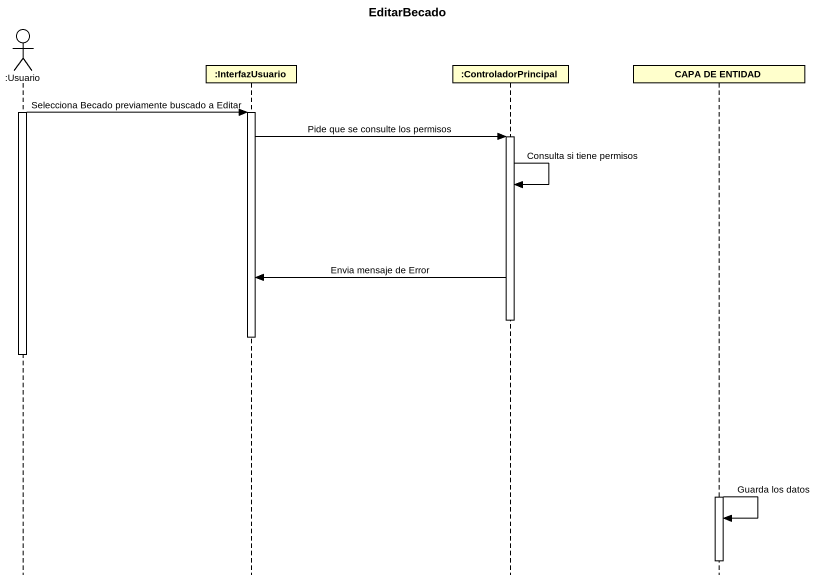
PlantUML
@startuml
title EditarBecado
hide footbox
actor ":Usuario" as Usuario
participant ":InterfazUsuario" as InterfazUsuario
participant ":ControladorPrincipal" as ControladorPrincipal
participant "CAPA DE ENTIDAD" as CAPA_DE_ENTIDAD

activate Usuario
Usuario -> InterfazUsuario : Selecciona Becado previamente buscado a Editar
activate InterfazUsuario
InterfazUsuario -> ControladorPrincipal : Pide que se consulte los permisos
activate ControladorPrincipal
ControladorPrincipal -> ControladorPrincipal : Consulta si tiene permisos
ControladorPrincipal -> InterfazUsuario : Envia mensaje de Error
deactivate ControladorPrincipal
deactivate InterfazUsuario
deactivate Usuario
activate CAPA_DE_ENTIDAD
CAPA_DE_ENTIDAD -> CAPA_DE_ENTIDAD : Guarda los datos
deactivate CAPA_DE_ENTIDAD
@enduml
